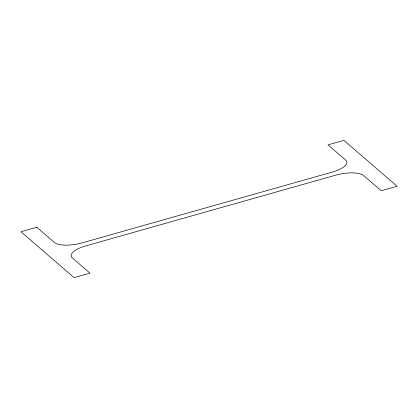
<?xml version="1.0" encoding="UTF-8"?>
<svg xmlns="http://www.w3.org/2000/svg" width="418" height="418" viewBox="0 0 418 418"><rect width="100%" height="100%" fill="white"/><g stroke="black" fill="none" stroke-linecap="round" stroke-linejoin="round"><path stroke-width="0.63" d="M36.758 227.251L20.9 231.739L74.122 277.636L89.98 273.153L72.382 257.974A22.018 7.712 -10.1 0 1 85.622 245.941L335.931 175.121A22.018 7.712 -10.1 0 1 363.644 175.576L381.242 190.749L397.1 186.261L343.878 140.364L328.02 144.847L345.618 160.026A22.018 7.712 -10.1 0 1 332.378 172.059L82.069 242.879A22.018 7.712 -10.1 0 1 54.356 242.424L36.758 227.251"/></g></svg>
